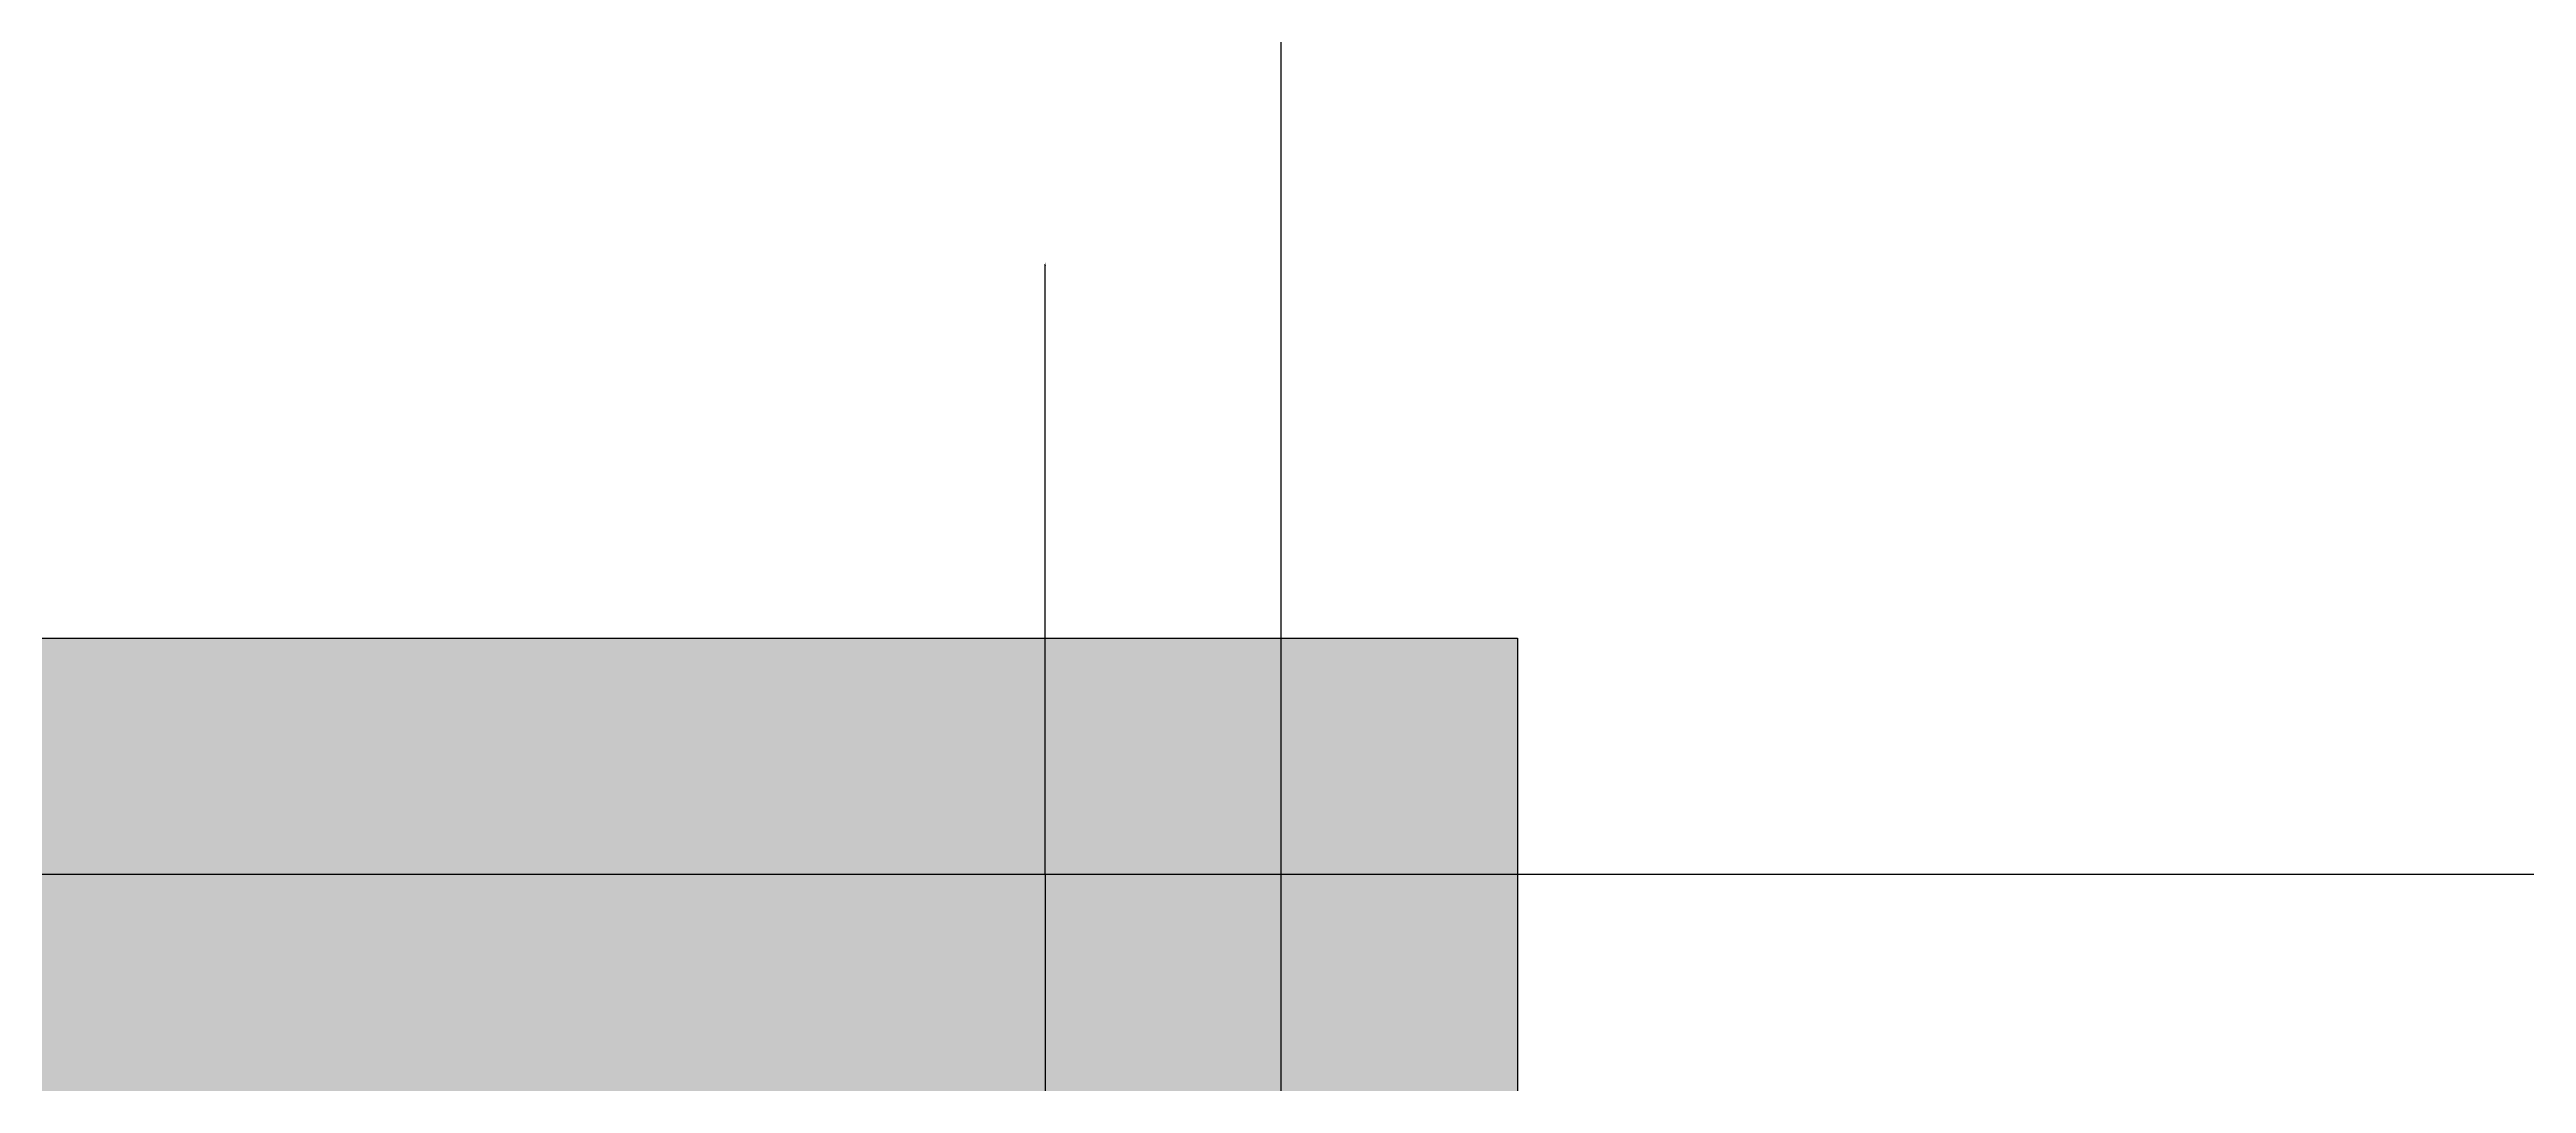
# Model space of a CAD drawing. Header units: metres. Extents: x 0 to 433927, y 0 to 133848.
# Drawn here: x 376017 to 377853, y 125285 to 126051 of the extents above; entities that cross this region are included whole.
import ezdxf

# ---------------------------------------------------------------- set-up
doc = ezdxf.new("R2010")
doc.units = ezdxf.units.M
for name, color, linetype in [('AXIS', 3, 'Continuous'), ('DOTE', 1, 'Continuous'), ('PUB_DIM', 3, 'Continuous'), ('WALL', 40, 'Continuous'), ('剪力墙', 252, 'Continuous'), ('说明', 60, 'Continuous')]:
    doc.layers.add(name, color=color, linetype=linetype)
doc.dimstyles.get("Standard").update_dxf_attribs({"dimtxt": 2.5, "dimasz": 2.5, "dimexe": 1.25, "dimexo": 0.625, "dimtad": 1, "dimcen": 2.5, "dimazin": 3, "dimtfac": 1, "dimtmove": 0, "dimatfit": 3})

# ---------------------------------------------------------------- blocks, each defined once
blk = doc.blocks.new('*D33')
for p, q in [((370678.74, 129740.05), (361755.99, 129740.05)), ((361756.24, 125840.05), (361756.24, 129740.05)), ((379606.49, 129740.05), (370683.74, 129740.05)), ((379606.24, 125840.05), (379606.24, 129740.05))]:
    blk.add_line(p, q)
at = {"layer": 'Defpoints'}
for p in [(379606.24, 129740.05), (361756.24, 125840.05), (379606.24, 125840.05)]:
    blk.add_point(p, dxfattribs=at)
at = {"layer": 'AXIS', "insert": (370681.24, 129740.05), "char_height": 1, "attachment_point": 5}
blk.add_mtext('17850', dxfattribs=at)
blk = doc.blocks.new('*D42')
for p, q in [((376755.24, 125440.05), (376755.24, 124953.07)), ((376755.24, 125265.05), (376755.24, 124953.07)), ((376754.99, 124953.07), (376754.74, 124953.07)), ((376755.24, 124953.07), (376755.24, 124953.07)), ((376755.49, 124953.07), (376755.74, 124953.07))]:
    blk.add_line(p, q)
at = {"layer": 'Defpoints'}
for p in [(376755.24, 125440.05), (376755.24, 125265.05), (376755.24, 124953.07)]:
    blk.add_point(p, dxfattribs=at)
at = {"layer": 'PUB_DIM', "insert": (376755.24, 124954.195), "char_height": 1, "attachment_point": 5}
blk.add_mtext('0', dxfattribs=at)
blk = doc.blocks.new('*D43')
for p, q in [((376754.99, 125891.77), (376754.74, 125891.77)), ((376755.24, 125440.05), (376755.24, 125891.77)), ((376755.24, 125615.05), (376755.24, 125891.77)), ((376755.24, 125891.77), (376755.24, 125891.77)), ((376755.49, 125891.77), (376755.74, 125891.77))]:
    blk.add_line(p, q)
at = {"layer": 'Defpoints'}
for p in [(376755.24, 125891.77), (376755.24, 125615.05), (376755.24, 125440.05)]:
    blk.add_point(p, dxfattribs=at)
at = {"layer": 'PUB_DIM', "insert": (376755.24, 125892.895), "char_height": 1, "attachment_point": 5}
blk.add_mtext('0', dxfattribs=at)

msp = doc.modelspace()

# ---------------------------------------------------------------- hatches: boundary and pattern name
at = {"layer": '剪力墙'}
h = msp.add_hatch(dxfattribs=at)
h.set_pattern_fill('SOLID')
h.paths.add_polyline_path([(361755.24, 125615.05), (361755.24, 107265.05), (377105.24, 107265.05), (379605.24, 107265.05), (379605.24, 113615.05), (379605.24, 115715.05), (377105.24, 115715.05), (377105.24, 125615.05)])
h.paths.add_polyline_path([(369755.24, 125265.05), (369755.24, 107615.05), (362105.24, 107615.05), (362105.24, 125265.05)])
h.paths.add_polyline_path([(370105.24, 125265.05), (376755.24, 125265.05), (376755.24, 115365.05), (377105.24, 115365.05), (379255.24, 115365.05), (379255.24, 107615.05), (377105.24, 107615.05), (377105.24, 113865.05), (376755.24, 113865.05), (376755.24, 107615.05), (370105.24, 107615.05)])

# ---------------------------------------------------------------- linework, layer by layer
at = {"layer": 'DOTE'}
for p, q in [((376930.24, 106440.05), (376930.24, 126440.05)), ((360930.24, 125440.05), (380430.24, 125440.05))]:
    msp.add_line(p, q, dxfattribs=at)
at = {"layer": 'WALL'}
for p, q in [((361755.24, 125615.05), (377105.24, 125615.05)), ((377105.24, 125615.05), (377105.24, 115715.05))]:
    msp.add_line(p, q, dxfattribs=at)
at = {"layer": '说明'}
msp.add_lwpolyline([(361755.24, 125615.05), (377105.24, 125615.05), (377105.24, 115715.05), (379605.24, 115715.05), (379605.24, 107265.05), (361755.24, 107265.05)], close=True, dxfattribs=at)

# ---------------------------------------------------------------- dimensions: what is measured, and where the dimension line sits
at = {"layer": 'AXIS'}
dim = msp.add_linear_dim(base=(379606.24, 129740.05), p1=(379606.24, 125840.05), p2=(361756.24, 125840.05), dimstyle='Standard', dxfattribs=at)
dim.commit()
dim.dimension.update_dxf_attribs({"geometry": '*D33', "text_midpoint": (370681.24, 129740.05)})
at = {"layer": 'PUB_DIM'}
for base, p1, p2, picture, middle in [((376755.24, 125891.77), (376755.24, 125440.05), (376755.24, 125615.05), '*D43', (376755.24, 125892.895)), ((376755.24, 124953.07), (376755.24, 125265.05), (376755.24, 125440.05), '*D42', (376755.24, 124954.195))]:
    dim = msp.add_linear_dim(base=base, p1=p1, p2=p2, dimstyle='Standard', dxfattribs=at)
    dim.commit()
    dim.dimension.update_dxf_attribs({"geometry": picture, "text_midpoint": middle})

doc.saveas('drawing.dxf')
